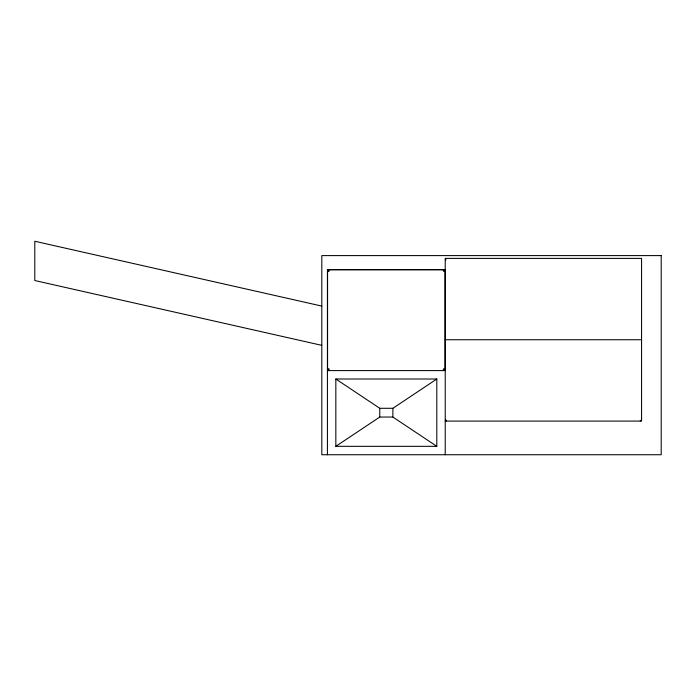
<?xml version="1.0" encoding="UTF-8"?>
<svg xmlns="http://www.w3.org/2000/svg" width="696" height="696" viewBox="0 0 696 696"><rect width="100%" height="100%" fill="white"/><g stroke="black" fill="none" stroke-linecap="round" stroke-linejoin="round"><path stroke-width="1.04" d="M445.753 258.929L445.753 260.113M445.753 419.366L445.753 420.549M335.837 446.327L379.764 417.043L392.883 417.043L436.81 446.327L436.81 379.007L335.837 379.007L335.837 446.327L436.81 446.327M335.837 379.007L379.764 408.291L392.883 408.291L436.81 379.007M446.562 420.775L446.127 420.775M640.659 420.775L640.224 420.775M445.223 269.622L327.425 269.622L327.425 454.74M445.223 339.744L641.564 339.744M327.425 370.594L445.223 370.594M445.223 421.08L641.564 421.08L641.564 258.399L445.223 258.399L445.223 454.74M321.813 306.083L34.8 241.26L34.8 280.531L321.813 345.346M445.083 370.594L445.083 269.761L327.564 269.761L327.564 370.594M392.883 408.291L392.883 417.043M379.764 408.291L379.764 417.043M327.729 270.526C328.764 273.737 330.235 268.256 327.729 270.526M327.729 369.254C328.764 372.464 330.235 366.983 327.729 369.254M443.291 270.526C444.318 273.737 445.788 268.256 443.291 270.526M443.291 369.254C444.318 372.464 445.788 366.983 443.291 369.254M661.2 255.597L321.813 255.597L321.813 454.74L661.2 454.74L661.2 255.597"/></g></svg>
